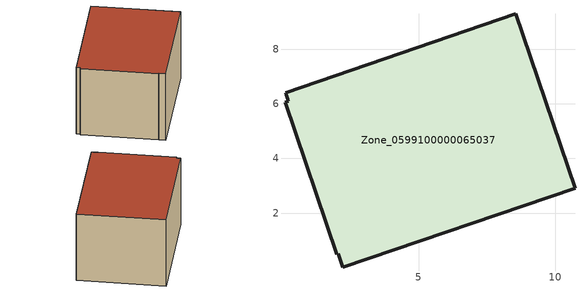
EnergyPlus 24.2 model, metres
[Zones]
Zone_0599100000065037
 floor ground (C_G): 2.21,0.02 2.06,0.5 2,0.49 0.1,6.06 0.23,6.1 0.13,6.41 8.55,9.3 10.73,2.91 z0
 wall outside (C_F): 8.55,9.3 0.13,6.41 0.23,6.1 0.1,6.06 2,0.49 2.06,0.5 2.21,0.02 10.73,2.91 8.55,9.3 z0:5.73
 roof outside (C_R): 2,0.49 2.06,0.5 2.21,0.02 10.73,2.91 8.55,9.3 0.13,6.41 0.23,6.1 0.1,6.06 z5.73
[BUILDING]
Pand.0599100000065037: North Axis=0; Terrain=City; Loads Convergence Tolerance Value=0.04; Temperature Convergence Tolerance Value=0.4; Solar Distribution=FullExterior; Maximum Number of Warmup Days=25; Minimum Number of Warmup Days=1
[Site:Location]
Rotterdam.The.Hague.AP_ZH_NLD Design_Conditions: Latitude=51.96; Longitude=4.45; Time Zone=1; Elevation=-4.5
[SITE:GROUNDTEMPERATURE:BUILDINGSURFACE]
18, 18, 18, 18, 18, 18, 18, 18, 18, 18, 18, 18
[MATERIAL] Thermal Absorptance=0.9; Solar Absorptance=0.7; Visible Absorptance=0.7
Name | Roughness | Thickness | Conductivity | Density | Specific Heat
G.TC.1946-1964 | MediumSmooth | 0.15 | 1 | 540 | 1210
F.TC.1946-1964 | Rough | 0.3 | 0.857143 | 1920 | 840
R.TC.1946-1964 | MediumRough | 0.2 | 0.235294 | 1500 | 1000
[CONSTRUCTION]
C_G: G.TC.1946-1964
C_F: F.TC.1946-1964
C_R: R.TC.1946-1964
[ZONE]
Zone_0599100000065037: Type=1; Multiplier=1; Ceiling Height=Autocalculate; Volume=Autocalculate; Floor Area=autocalculate; Part of Total Floor Area=Yes
[ZONEINFILTRATION:DESIGNFLOWRATE]
Infil_Zone_0599100000065037: Zone or ZoneList or Space or SpaceList=Zone_0599100000065037; Schedule=AlwaysOn; Design Flow Rate Calculation Method=Flow/Area; Flow Rate per Floor Area=0.003; Constant Term Coefficient=1; Temperature Term Coefficient=0; Velocity Term Coefficient=0; Velocity Squared Term Coefficient=0
[HVACTEMPLATE:ZONE:IDEALLOADSAIRSYSTEM]
Zone_0599100000065037: Maximum Heating Supply Air Temperature=50; Minimum Cooling Supply Air Temperature=13; Maximum Heating Supply Air Humidity Ratio=0.0156; Minimum Cooling Supply Air Humidity Ratio=0.0077; Heating Limit=NoLimit; Cooling Limit=NoLimit; Dehumidification Control Type=ConstantSensibleHeatRatio; Cooling Sensible Heat Ratio=0.7; Dehumidification Setpoint=60; Humidification Control Type=None; Humidification Setpoint=30; Outdoor Air Method=None; Outdoor Air Flow Rate per Person=0.00944; Outdoor Air Flow Rate per Zone Floor Area=0; Outdoor Air Flow Rate per Zone=0; Demand Controlled Ventilation Type=None; Outdoor Air Economizer Type=NoEconomizer; Heat Recovery Type=None; Sensible Heat Recovery Effectiveness=0.7; Latent Heat Recovery Effectiveness=0.65
[ZONECONTROL:THERMOSTAT]
ThermostatControl_Zone_0599100000065037: Zone or ZoneList=Zone_0599100000065037; Control Type Schedule=DualSetpointControlType; Control 1=Thermostat_Zone_0599100000065037; Temperature Difference Between Cutout And Setpoint=0
[THERMOSTATSETPOINT:DUALSETPOINT]
Thermostat_Zone_0599100000065037: Heating Setpoint Temperature Schedule=HeatingSetpoint_Zone_0599100000065037; Cooling Setpoint Temperature Schedule=CoolingSetpoint_Zone_0599100000065037
[SCHEDULE:COMPACT]
HeatingSetpoint_Zone_0599100000065037: Through: 12/31, For: AllDays, Until: 24:00, 21
CoolingSetpoint_Zone_0599100000065037: Through: 12/31, For: AllDays, Until: 24:00, 24
DualSetpointControlType: Through: 12/31, For: AllDays, Until: 24:00, 4
AlwaysOn: Through: 12/31, For: AllDays, Until: 24:00, 1
